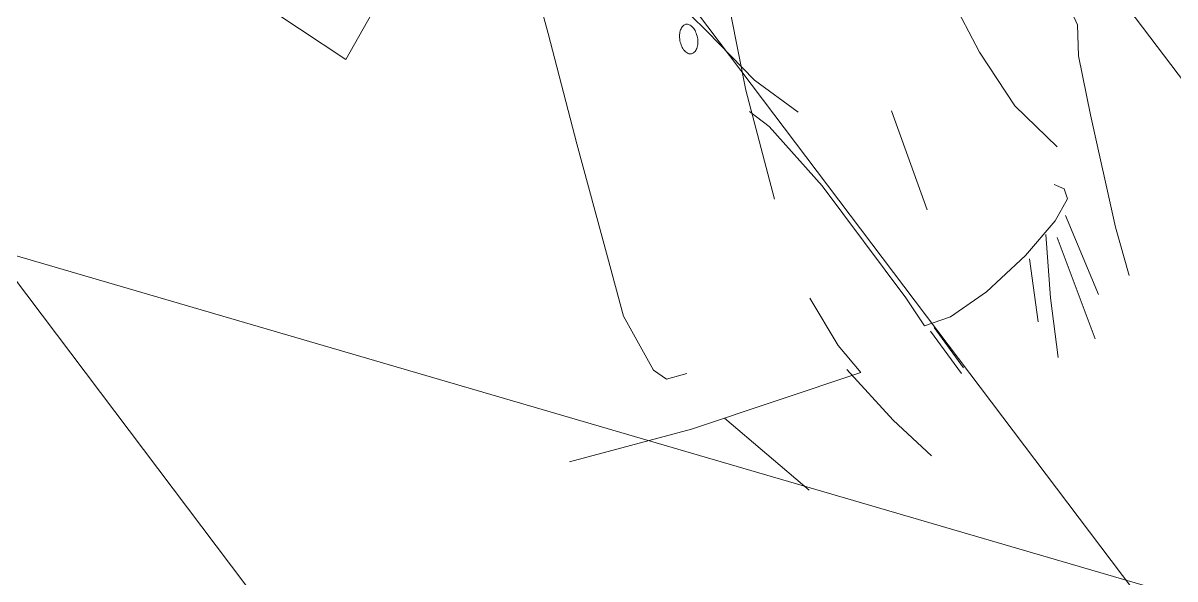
# Model space of a CAD drawing. Header units: millimetres. Extents: x 2232 to 85269, y -3593 to 5869.
# Drawn here: x 7965.69 to 7989.21, y -655.44 to -644.07 of the extents above; entities that cross this region are included whole.
import ezdxf

# ---------------------------------------------------------------- set-up
doc = ezdxf.new("R2010")
doc.units = ezdxf.units.MM
for name, color, linetype, lineweight in [('sıva iç', 21, 'Continuous', 0), ('tefriş', 252, 'Continuous', 5), ('ÖLÇÜ İÇ', 7, 'Continuous', 9)]:
    doc.layers.add(name, color=color, linetype=linetype, lineweight=lineweight)
doc.styles.get("Standard").update_dxf_attribs({"font": 'arial.ttf'})
doc.dimstyles.new('zulay iç ölçü', dxfattribs={"dimtxt": 10, "dimasz": 5, "dimexe": 0.18, "dimexo": 0, "dimgap": 2, "dimtad": 3, "dimdec": 0, "dimzin": 0, "dimdsep": 46, "dimtxsty": 'Standard', "dimblk": 'ARCHTICK', "dimcen": 0.09, "dimse1": 1, "dimse2": 1, "dimadec": 0, "dimazin": 0, "dimtfac": 1, "dimtdec": 0, "dimtix": 1, "dimtofl": 0, "dimtmove": 0, "dimatfit": 3, "dimldrblk": 'ARCHTICK', "dimfxl": 1, "dimtolj": 1, "dimtzin": 0, "dimarcsym": 0})

# ---------------------------------------------------------------- blocks, each defined once
blk = doc.blocks.new('_ArchTick')
at = {"color": 0, "linetype": 'ByBlock', "const_width": 0.15}
blk.add_lwpolyline([(-0.5, -0.5), (0.5, 0.5)], dxfattribs=at)
blk = doc.blocks.new('*D2568')
at = {"layer": 'Defpoints', "color": 0, "transparency": 16777216}
for p in [(1294830.017, -408949.543), (1294839.009, -410869.543), (1294839.009, -410869.543)]:
    blk.add_point(p, dxfattribs=at)
at = {"layer": 'sıva iç', "color": 0, "lineweight": -2, "transparency": 16777216}
blk.add_line((1294839.009, -408949.543), (1294839.009, -410869.543), dxfattribs=at)
at = {"layer": 'sıva iç', "color": 0, "lineweight": -2, "transparency": 16777216, "xscale": 5, "yscale": 5, "zscale": 5}
for p, rotation in [((1294839.009, -408949.543), 90), ((1294839.009, -410869.543), 270)]:
    blk.add_blockref('_ArchTick', p, dxfattribs=dict(at, rotation=rotation))
at = {"layer": 'sıva iç', "color": 0, "transparency": 16777216, "insert": (1294832.009, -409909.543), "char_height": 10, "attachment_point": 5, "rotation": 90}
blk.add_mtext('\\A1;1920', dxfattribs=at)
blk = doc.blocks.new('*D2569')
at = {"layer": 'Defpoints', "color": 0, "transparency": 16777216}
for p in [(1294811.458, -409089.543), (1294810.693, -410689.543), (1294810.693, -410689.543)]:
    blk.add_point(p, dxfattribs=at)
at = {"layer": 'sıva iç', "color": 0, "lineweight": -2, "transparency": 16777216}
blk.add_line((1294810.693, -409089.543), (1294810.693, -410689.543), dxfattribs=at)
at = {"layer": 'sıva iç', "color": 0, "lineweight": -2, "transparency": 16777216, "xscale": 5, "yscale": 5, "zscale": 5}
for p, rotation in [((1294810.693, -409089.543), 90), ((1294810.693, -410689.543), 270)]:
    blk.add_blockref('_ArchTick', p, dxfattribs=dict(at, rotation=rotation))
at = {"layer": 'sıva iç', "color": 0, "transparency": 16777216, "insert": (1294803.693, -409889.543), "char_height": 10, "attachment_point": 5, "rotation": 90}
blk.add_mtext('\\A1;1600', dxfattribs=at)
blk = doc.blocks.new('fgfd')
blk.add_polyline3d([(1145335.984, -436678.424, -138060.706), (1146333.531, -436970.101, -138060.706), (1146652.692, -438150.831, -138060.706), (1145527.158, -439338.999, -138060.706), (1143740.119, -438816.479, -138060.706)])
blk = doc.blocks.new('GHGFHGF')
at = {"layer": 'tefriş'}
for p, q in [((1294753.052, -410429.595), (1294753.052, -410671.265)), ((1294776.878, -410533.552), (1294785.452, -410558.022)), ((1294785.452, -410558.022), (1294802.834, -410550.506)), ((1294802.683, -410559.386), (1294799.93, -410566.292)), ((1294799.93, -410566.292), (1294796.37, -410574.902)), ((1294809.332, -410566.723), (1294810.391, -410573.996)), ((1294810.029, -410579.709), (1294812.795, -410574.044)), ((1294810.391, -410573.996), (1294811.098, -410579.511)), ((1294796.37, -410574.902), (1294792.813, -410583.797)), ((1294806.519, -410588.251), (1294810.029, -410579.709)), ((1294811.098, -410579.511), (1294812.363, -410583.728)), ((1294809.222, -410581.294), (1294809.761, -410583.236)), ((1294827.149, -410588.759), (1294828.26, -410582.002)), ((1294792.813, -410583.797), (1294790.911, -410588.463)), ((1294809.761, -410583.236), (1294810.293, -410589.742)), ((1294790.911, -410588.463), (1294790.203, -410593.454)), ((1294815.958, -410596.448), (1294818.515, -410588.251)), ((1294826.796, -410593.999), (1294827.149, -410588.759)), ((1294810.293, -410589.742), (1294810.234, -410601.154)), ((1294834.881, -410591.807), (1294835.331, -410589.739)), ((1294833.424, -410593.868), (1294834.881, -410591.807)), ((1294790.203, -410593.454), (1294790.618, -410594.692)), ((1294827.547, -410598.758), (1294826.796, -410593.999)), ((1294831.301, -410598.302), (1294833.424, -410593.868)), ((1294790.618, -410594.692), (1294792.218, -410595.315)), ((1294780.222, -410595.315), (1294789.774, -410599.168)), ((1294803.468, -410600.917), (1294803.963, -410596.448)), ((1294827.389, -410606.865), (1294831.301, -410598.302)), ((1294789.774, -410599.168), (1294803.613, -410603.802)), ((1294792.485, -410600.082), (1294794.449, -410608.94)), ((1294803.613, -410603.802), (1294803.468, -410600.917)), ((1294810.234, -410601.154), (1294810.075, -410603.908)), ((1294825.931, -410601.827), (1294825.504, -410601.059)), ((1294825.637, -410602.652), (1294825.931, -410601.827)), ((1294823.765, -410603.492), (1294825.637, -410602.652)), ((1294803.373, -410608.503), (1294802.85, -410602.92)), ((1294820.131, -410604.282), (1294823.765, -410603.492)), ((1294822.959, -410610.431), (1294824.707, -410603.651)), ((1294810.075, -410603.908), (1294812.213, -410604.593)), ((1294810.199, -410604.561), (1294810.122, -410608.842)), ((1294810.618, -410604.49), (1294810.539, -410608.552)), ((1294812.213, -410604.593), (1294815.789, -410604.743)), ((1294815.789, -410604.743), (1294820.131, -410604.282)), ((1294822.477, -410603.908), (1294819.649, -410608.281)), ((1294820.202, -410604.701), (1294817.661, -410609.24)), ((1294823.072, -410604.674), (1294820.568, -410613.156)), ((1294825.898, -410610.688), (1294827.389, -410606.865)), ((1294819.649, -410608.281), (1294817.223, -410612.533)), ((1294804.118, -410612.725), (1294803.373, -410608.503))]:
    blk.add_line(p, q, dxfattribs=at)
for centre, radius, start, end in [((1294809.505, -410573.74), 1.387, 122.73993, 139.54701), ((1294809.241, -410573.33), 0.9, 98.35163, 122.73993), ((1294809.174, -410572.877), 0.442, 63.27967, 98.35163), ((1294809.174, -410572.877), 0.442, 28.20771, 63.27967), ((1294810.026, -410574.185), 2.073, 153.27967, 167.01232), ((1294810.026, -410574.185), 2.073, 139.54701, 153.27967), ((1294807.616, -410572.972), 2.073, 333.27967, 347.01232), ((1294808.771, -410573.093), 0.9, 3.81941, 28.20771), ((1294808.285, -410573.126), 1.387, 347.01232, 3.81941), ((1294809.358, -410574.031), 1.387, 167.01232, 183.81941), ((1294808.872, -410574.063), 0.9, 183.81941, 208.20771), ((1294808.468, -410574.279), 0.442, 208.20771, 243.27967), ((1294808.051, -410573.281), 1.549, 302.73993, 319.54701), ((1294808.064, -410573.292), 1.532, 319.54701, 336.4475), ((1294808.468, -410574.279), 0.442, 243.27967, 278.35163), ((1294808.402, -410573.827), 0.9, 278.35163, 302.73993)]:
    blk.add_arc(centre, radius, start, end, dxfattribs=at)
at = {"layer": 'sıva iç'}
for base, p1, p2, picture, middle in [((1294839.009, -410869.543), (1294830.017, -408949.543), (1294839.009, -410869.543), '*D2568', (1294832.009, -409909.543)), ((1294810.693, -410689.543), (1294811.458, -409089.543), (1294810.693, -410689.543), '*D2569', (1294803.693, -409889.543))]:
    dim = blk.add_linear_dim(base=base, p1=p1, p2=p2, angle=90, dimstyle='zulay iç ölçü', override={"dimtmove": 1}, dxfattribs=at)
    dim.commit()
    dim.dimension.update_dxf_attribs({"geometry": picture, "text_midpoint": middle})
blk = doc.blocks.new('GGGGG')
at = {"layer": 'sıva iç', "rotation": 37.05267661197626}
blk.add_blockref('GHGFHGF', (-134899.133, -889310.843), dxfattribs=at)
at = {"layer": 'sıva iç'}
blk.add_blockref('fgfd', (0, 0), dxfattribs=at)

msp = doc.modelspace()

# ---------------------------------------------------------------- block references
at = {"layer": 'ÖLÇÜ İÇ', "xscale": 0.25, "yscale": 0.25, "zscale": 0.25}
msp.add_blockref('GGGGG', (-278484.475, 108554.699), dxfattribs=at)

doc.saveas('drawing.dxf')
